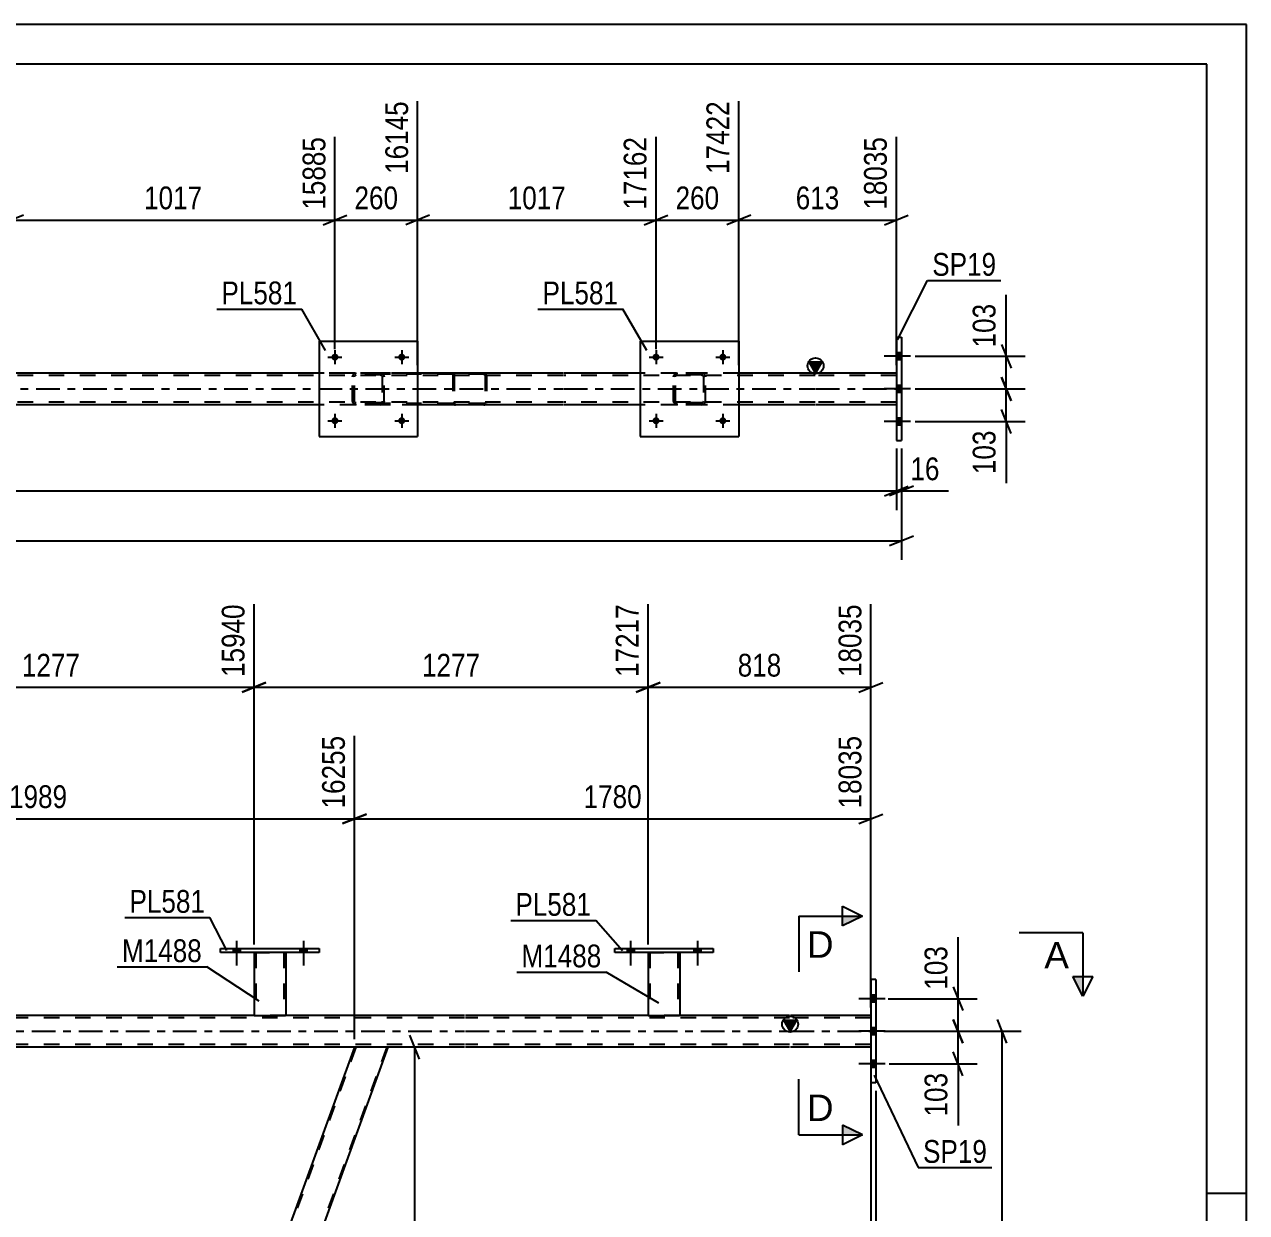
# Model space of a CAD drawing. Header units: millimetres. Extents: x 0 to 841, y 0 to 594.
# Drawn here: x 687.3 to 841, y 444.6 to 594 of the extents above; entities that cross this region are included whole.
import ezdxf

# ---------------------------------------------------------------- set-up
doc = ezdxf.new("R2010")
doc.units = ezdxf.units.MM
doc.linetypes.add('DXK_LINE_DOT2', pattern=[3.9198, 1.9599, -1.9599])
doc.linetypes.add('DXK_LINE_DOT3', pattern=[5.9187, 2.979, -0.9799, 0.9799, -0.9799])
doc.styles.add('Arial', font='ARIAL.TTF', dxfattribs={"height": 0.2})
doc.styles.add('Arial Narrow', font='ARIALN.TTF', dxfattribs={"height": 0.2})

# ---------------------------------------------------------------- blocks, each defined once
blk = doc.blocks.new('Unknown-814521683-1135')
at = {"color": 5, "linetype": 'Continuous'}
for p, q in [((841, 594), (0, 594)), ((841, 0), (841, 594)), ((836, 589), (5, 589)), ((836, 5), (836, 589)), ((841, 447), (836, 447))]:
    blk.add_line(p, q, dxfattribs=at)
blk = doc.blocks.new('Bolt-814521683-5054 - 4986')
at = {"linetype": 'Continuous'}
for points in [[(797.6, 551.83), (797.6, 552.71), (796.96, 552.71), (796.96, 551.83)], [(797.6, 551.83), (797.6, 552.71), (796.96, 552.71), (796.96, 551.83)], [(797.6, 551.83), (797.6, 552.71), (796.96, 552.71), (796.96, 551.83)], [(797.6, 547.73), (797.6, 548.61), (796.96, 548.61), (796.96, 547.73)], [(797.6, 547.73), (797.6, 548.61), (796.96, 548.61), (796.96, 547.73)], [(797.6, 543.63), (797.6, 544.51), (796.96, 544.51), (796.96, 543.63)], [(797.6, 543.63), (797.6, 544.51), (796.96, 544.51), (796.96, 543.63)], [(797.6, 543.63), (797.6, 544.51), (796.96, 544.51), (796.96, 543.63)]]:
    blk.add_hatch(color=1, dxfattribs=at).paths.add_polyline_path(points)
at = {"color": 1, "linetype": 'Continuous'}
for p, q in [((798.76, 552.27), (795.44, 552.27)), ((798.76, 552.27), (795.44, 552.27)), ((798.76, 552.27), (795.44, 552.27)), ((797.6, 552.71), (796.96, 552.71)), ((797.6, 552.71), (796.96, 552.71)), ((797.6, 552.71), (796.96, 552.71)), ((797.6, 551.83), (796.96, 551.83)), ((797.6, 551.83), (796.96, 551.83)), ((797.6, 551.83), (796.96, 551.83)), ((798.76, 548.17), (795.44, 548.17)), ((798.76, 548.17), (795.44, 548.17)), ((797.6, 548.61), (796.96, 548.61)), ((797.6, 548.61), (796.96, 548.61)), ((797.6, 547.73), (796.96, 547.73)), ((797.6, 547.73), (796.96, 547.73)), ((798.76, 544.07), (795.44, 544.07)), ((798.76, 544.07), (795.44, 544.07)), ((798.76, 544.07), (795.44, 544.07)), ((797.6, 544.51), (796.96, 544.51)), ((797.6, 544.51), (796.96, 544.51)), ((797.6, 544.51), (796.96, 544.51)), ((797.6, 543.63), (796.96, 543.63)), ((797.6, 543.63), (796.96, 543.63)), ((797.6, 543.63), (796.96, 543.63))]:
    blk.add_line(p, q, dxfattribs=at)
blk = doc.blocks.new('Bolt-814521683-5219 - 4986')
at = {"linetype": 'Continuous'}
for points in [[(726.8, 544.17, -1), (725.92, 544.17, -1)], [(735.2, 544.17, -1), (734.32, 544.17, -1)]]:
    blk.add_hatch(color=1, dxfattribs=at).paths.add_polyline_path(points)
at = {"color": 1, "linetype": 'Continuous'}
for p, q in [((725.48, 544.17), (727.24, 544.17)), ((726.36, 545.05), (726.36, 543.29)), ((733.88, 544.17), (735.64, 544.17)), ((734.76, 545.05), (734.76, 543.29))]:
    blk.add_line(p, q, dxfattribs=at)
blk = doc.blocks.new('Part-814521683-5015 - 4986')
at = {"linetype": 'Continuous'}
blk.add_hatch(color=2, dxfattribs=at).paths.add_polyline_path([(786.8, 550.17), (786, 551.57), (787.6, 551.57)])
at = {"color": 2, "linetype": 'Continuous'}
for p, q in [((786.8, 550.17), (786, 551.57)), ((786, 551.57), (787.6, 551.57)), ((787.6, 551.57), (786.8, 550.17)), ((724.36, 550.17), (685.68, 550.17)), ((755.04, 550.17), (736.76, 550.17)), ((764.74, 550.17), (755.14, 550.17)), ((786.74, 550.17), (777.14, 550.17)), ((796.96, 550.17), (786.84, 550.17)), ((724.36, 546.17), (685.68, 546.17)), ((755.04, 546.17), (736.76, 546.17)), ((764.74, 546.17), (755.14, 546.17)), ((786.74, 546.17), (777.14, 546.17)), ((796.96, 546.17), (786.84, 546.17))]:
    blk.add_line(p, q, dxfattribs=at)
at = {"color": 7, "linetype": 'DXK_LINE_DOT2'}
for p, q in [((755.04, 549.85), (90.98, 549.85)), ((755.04, 550.17), (162.47, 550.17)), ((736.76, 550.17), (724.36, 550.17)), ((777.14, 550.17), (755.14, 550.17)), ((786.74, 549.85), (755.14, 549.85)), ((796.96, 549.85), (786.84, 549.85)), ((796.96, 550.17), (796.96, 546.17)), ((755.04, 546.49), (90.98, 546.49)), ((736.76, 546.17), (724.36, 546.17)), ((786.74, 546.49), (755.14, 546.49)), ((777.14, 546.17), (764.74, 546.17)), ((796.96, 546.49), (786.84, 546.49))]:
    blk.add_line(p, q, dxfattribs=at)
at = {"color": 7, "linetype": 'DXK_LINE_DOT3'}
for p, q in [((90.98, 548.17), (755.04, 548.17)), ((755.14, 548.17), (786.74, 548.17)), ((786.84, 548.17), (796.96, 548.17))]:
    blk.add_line(p, q, dxfattribs=at)
at = {"color": 2, "linetype": 'Continuous'}
blk.add_circle((786.8, 551.07), 1, dxfattribs=at)
blk = doc.blocks.new('Part-814521683-5077 - 4986')
at = {"color": 7, "linetype": 'DXK_LINE_DOT2'}
for p, q in [((745.1, 550.17), (729.77, 550.17)), ((745.1, 550.01), (729.77, 550.01)), ((741.21, 549.97), (741.18, 549.85)), ((741.18, 549.85), (741.18, 546.49)), ((741.35, 549.85), (741.37, 549.91)), ((741.35, 549.85), (741.35, 546.49)), ((741.37, 549.91), (741.4, 549.96)), ((741.52, 550.17), (741.39, 550.14)), ((741.4, 549.96), (741.46, 549.99)), ((741.46, 549.99), (741.52, 550.01)), ((745.23, 550.14), (745.1, 550.17)), ((745.1, 550.01), (745.17, 549.99)), ((745.17, 549.99), (745.19, 549.98)), ((745.19, 549.98), (745.22, 549.96)), ((745.22, 549.96), (745.26, 549.91)), ((745.26, 549.91), (745.27, 549.85)), ((745.27, 549.85), (745.27, 546.49)), ((745.44, 549.85), (745.41, 549.97)), ((745.44, 549.85), (745.44, 546.49)), ((745.1, 546.33), (729.77, 546.33)), ((745.1, 546.17), (729.77, 546.17)), ((741.18, 546.49), (741.21, 546.36)), ((741.37, 546.43), (741.35, 546.49)), ((741.4, 546.37), (741.37, 546.43)), ((741.39, 546.19), (741.52, 546.17)), ((741.46, 546.34), (741.4, 546.37)), ((741.52, 546.33), (741.46, 546.34)), ((745.1, 546.33), (745.17, 546.34)), ((745.1, 546.17), (745.23, 546.19)), ((745.17, 546.34), (745.19, 546.35)), ((745.19, 546.35), (745.22, 546.37)), ((745.26, 546.43), (745.22, 546.37)), ((745.27, 546.49), (745.26, 546.43)), ((745.41, 546.36), (745.44, 546.49))]:
    blk.add_line(p, q, dxfattribs=at)
for centre, start, end in [((741.51, 549.83), 110.7583, 155.68), ((745.11, 549.83), 24.32, 69.2417), ((741.51, 546.5), 204.32, 249.2417)]:
    blk.add_arc(centre, 0.331, start, end, dxfattribs=at)
blk = doc.blocks.new('Part-814521683-5201 - 4986')
at = {"color": 2, "linetype": 'Continuous'}
for p, q in [((724.36, 554.17), (724.36, 542.17)), ((724.36, 554.17), (736.76, 554.17)), ((736.76, 554.17), (736.76, 542.17)), ((724.36, 542.17), (736.76, 542.17))]:
    blk.add_line(p, q, dxfattribs=at)
blk = doc.blocks.new('Bolt-814521683-5217 - 4986')
at = {"linetype": 'Continuous'}
for points in [[(767.18, 544.17, -1), (766.3, 544.17, -1)], [(775.58, 544.17, -1), (774.7, 544.17, -1)]]:
    blk.add_hatch(color=1, dxfattribs=at).paths.add_polyline_path(points)
at = {"color": 1, "linetype": 'Continuous'}
for p, q in [((765.86, 544.17), (767.62, 544.17)), ((766.74, 545.05), (766.74, 543.29)), ((774.26, 544.17), (776.02, 544.17)), ((775.14, 545.05), (775.14, 543.29))]:
    blk.add_line(p, q, dxfattribs=at)
blk = doc.blocks.new('Part-814521683-5107 - 4986')
at = {"color": 2, "linetype": 'Continuous'}
for p, q in [((796.96, 554.67), (797.6, 554.67)), ((796.96, 554.67), (796.96, 541.67)), ((797.6, 554.67), (797.6, 541.67)), ((796.96, 541.67), (797.6, 541.67))]:
    blk.add_line(p, q, dxfattribs=at)
blk = doc.blocks.new('Part-814521683-5195 - 4986')
at = {"color": 2, "linetype": 'Continuous'}
for p, q in [((764.74, 554.17), (764.74, 542.17)), ((764.74, 554.17), (777.14, 554.17)), ((777.14, 554.17), (777.14, 542.17)), ((764.74, 542.17), (777.14, 542.17))]:
    blk.add_line(p, q, dxfattribs=at)
blk = doc.blocks.new('Part-814521683-5196 - 4986')
at = {"color": 7, "linetype": 'DXK_LINE_DOT2'}
for p, q in [((768.94, 549.69), (768.98, 549.87)), ((768.98, 549.87), (768.94, 549.69)), ((768.94, 546.65), (768.94, 549.69)), ((769.18, 549.69), (769.2, 549.78)), ((769.18, 546.65), (769.18, 549.69)), ((769.2, 549.78), (769.25, 549.86)), ((769.24, 550.13), (769.42, 550.17)), ((769.42, 550.17), (769.24, 550.13)), ((769.25, 549.86), (769.33, 549.91)), ((769.33, 549.91), (769.42, 549.93)), ((772.46, 550.17), (769.42, 550.17)), ((772.46, 549.93), (769.42, 549.93)), ((772.46, 550.17), (772.64, 550.13)), ((772.64, 550.13), (772.46, 550.17)), ((772.46, 549.93), (772.55, 549.91)), ((772.55, 549.91), (772.63, 549.86)), ((772.63, 549.86), (772.68, 549.78)), ((772.68, 549.78), (772.7, 549.69)), ((772.7, 549.69), (772.7, 546.65)), ((772.9, 549.87), (772.94, 549.69)), ((772.94, 549.69), (772.9, 549.87)), ((772.94, 546.65), (772.94, 549.69)), ((768.98, 546.46), (768.94, 546.65)), ((768.94, 546.65), (768.98, 546.46)), ((769.2, 546.55), (769.18, 546.65)), ((769.25, 546.48), (769.2, 546.55)), ((769.42, 546.17), (769.24, 546.2)), ((769.24, 546.2), (769.42, 546.17)), ((769.33, 546.42), (769.25, 546.48)), ((769.42, 546.41), (769.33, 546.42)), ((772.46, 546.41), (769.42, 546.41)), ((772.46, 546.17), (769.42, 546.17)), ((772.55, 546.42), (772.46, 546.41)), ((772.64, 546.2), (772.46, 546.17)), ((772.46, 546.17), (772.64, 546.2)), ((772.63, 546.48), (772.55, 546.42)), ((772.68, 546.55), (772.63, 546.48)), ((772.7, 546.65), (772.68, 546.55)), ((772.94, 546.65), (772.9, 546.46)), ((772.9, 546.46), (772.94, 546.65))]:
    blk.add_line(p, q, dxfattribs=at)
at = {"color": 7, "linetype": 'DXK_LINE_DOT3'}
blk.add_line((770.94, 548.17), (770.94, 548.17), dxfattribs=at)
at = {"color": 7, "linetype": 'DXK_LINE_DOT2'}
for centre, start, end in [((769.42, 549.69), 112.5, 157.5), ((769.42, 549.69), 112.5, 157.5), ((772.46, 549.69), 22.5, 67.5), ((772.46, 549.69), 22.5, 67.5), ((769.42, 546.65), 202.5, 247.5), ((769.42, 546.65), 202.5, 247.5), ((772.46, 546.65), 292.5, 337.5), ((772.46, 546.65), 292.5, 337.5)]:
    blk.add_arc(centre, 0.48, start, end, dxfattribs=at)
blk = doc.blocks.new('Part-814521683-5202 - 4986')
at = {"color": 7, "linetype": 'DXK_LINE_DOT2'}
for p, q in [((728.56, 549.69), (728.6, 549.87)), ((728.6, 549.87), (728.56, 549.69)), ((728.56, 546.65), (728.56, 549.69)), ((728.8, 549.69), (728.82, 549.78)), ((728.8, 546.65), (728.8, 549.69)), ((728.82, 549.78), (728.87, 549.86)), ((728.86, 550.13), (729.04, 550.17)), ((729.04, 550.17), (728.86, 550.13)), ((728.87, 549.86), (728.95, 549.91)), ((728.95, 549.91), (729.04, 549.93)), ((732.08, 550.17), (729.04, 550.17)), ((732.08, 549.93), (729.04, 549.93)), ((732.08, 550.17), (732.26, 550.13)), ((732.26, 550.13), (732.08, 550.17)), ((732.08, 549.93), (732.17, 549.91)), ((732.17, 549.91), (732.25, 549.86)), ((732.25, 549.86), (732.3, 549.78)), ((732.3, 549.78), (732.32, 549.69)), ((732.32, 549.69), (732.32, 546.65)), ((732.52, 549.87), (732.56, 549.69)), ((732.56, 549.69), (732.52, 549.87)), ((732.56, 546.65), (732.56, 549.69)), ((728.6, 546.46), (728.56, 546.65)), ((728.56, 546.65), (728.6, 546.46)), ((728.82, 546.55), (728.8, 546.65)), ((728.87, 546.48), (728.82, 546.55)), ((729.04, 546.17), (728.86, 546.2)), ((728.86, 546.2), (729.04, 546.17)), ((728.95, 546.42), (728.87, 546.48)), ((729.04, 546.41), (728.95, 546.42)), ((732.08, 546.41), (729.04, 546.41)), ((732.08, 546.17), (729.04, 546.17)), ((732.17, 546.42), (732.08, 546.41)), ((732.26, 546.2), (732.08, 546.17)), ((732.08, 546.17), (732.26, 546.2)), ((732.25, 546.48), (732.17, 546.42)), ((732.3, 546.55), (732.25, 546.48)), ((732.32, 546.65), (732.3, 546.55)), ((732.56, 546.65), (732.52, 546.46)), ((732.52, 546.46), (732.56, 546.65))]:
    blk.add_line(p, q, dxfattribs=at)
at = {"color": 7, "linetype": 'DXK_LINE_DOT3'}
blk.add_line((730.56, 548.17), (730.56, 548.17), dxfattribs=at)
at = {"color": 7, "linetype": 'DXK_LINE_DOT2'}
for centre, start, end in [((729.04, 549.69), 112.5, 157.5), ((729.04, 549.69), 112.5, 157.5), ((732.08, 549.69), 22.5, 67.5), ((732.08, 549.69), 22.5, 67.5), ((729.04, 546.65), 202.5, 247.5), ((729.04, 546.65), 202.5, 247.5), ((732.08, 546.65), 292.5, 337.5), ((732.08, 546.65), 292.5, 337.5)]:
    blk.add_arc(centre, 0.48, start, end, dxfattribs=at)
blk = doc.blocks.new('Bolt-814521683-5216 - 4986')
at = {"linetype": 'Continuous'}
for points in [[(767.18, 552.17, -1), (766.3, 552.17, -1)], [(775.58, 552.17, -1), (774.7, 552.17, -1)]]:
    blk.add_hatch(color=1, dxfattribs=at).paths.add_polyline_path(points)
at = {"color": 1, "linetype": 'Continuous'}
for p, q in [((765.86, 552.17), (767.62, 552.17)), ((766.74, 553.05), (766.74, 551.29)), ((774.26, 552.17), (776.02, 552.17)), ((775.14, 553.05), (775.14, 551.29))]:
    blk.add_line(p, q, dxfattribs=at)
blk = doc.blocks.new('Bolt-814521683-5218 - 4986')
at = {"linetype": 'Continuous'}
for points in [[(726.8, 552.17, -1), (725.92, 552.17, -1)], [(735.2, 552.17, -1), (734.32, 552.17, -1)]]:
    blk.add_hatch(color=1, dxfattribs=at).paths.add_polyline_path(points)
at = {"color": 1, "linetype": 'Continuous'}
for p, q in [((725.48, 552.17), (727.24, 552.17)), ((726.36, 553.05), (726.36, 551.29)), ((733.88, 552.17), (735.64, 552.17)), ((734.76, 553.05), (734.76, 551.29))]:
    blk.add_line(p, q, dxfattribs=at)
blk = doc.blocks.new('Part-814521683-3404 - 3269')
at = {"color": 2, "linetype": 'Continuous'}
for p, q in [((716.19, 477.31), (716.19, 469.4)), ((720.19, 477.31), (720.19, 469.4)), ((716.19, 469.4), (720.15, 469.4)), ((720.19, 469.4), (720.15, 469.4))]:
    blk.add_line(p, q, dxfattribs=at)
at = {"color": 7, "linetype": 'DXK_LINE_DOT2'}
for p, q in [((716.19, 477.31), (720.19, 477.31)), ((716.19, 477.31), (716.19, 477.31)), ((716.19, 477.31), (716.19, 477.31)), ((716.43, 477.31), (716.43, 469.4)), ((719.95, 477.31), (719.95, 469.4)), ((720.19, 477.31), (720.19, 477.31)), ((720.19, 477.31), (720.19, 477.31)), ((719.93, 469.4), (719.95, 469.4))]:
    blk.add_line(p, q, dxfattribs=at)
blk = doc.blocks.new('Part-814521683-3394 - 3269')
at = {"color": 2, "linetype": 'Continuous'}
for p, q in [((765.74, 477.31), (765.74, 469.4)), ((769.74, 477.31), (769.74, 469.4)), ((765.74, 469.4), (769.7, 469.4)), ((769.74, 469.4), (769.7, 469.4))]:
    blk.add_line(p, q, dxfattribs=at)
at = {"color": 7, "linetype": 'DXK_LINE_DOT2'}
for p, q in [((765.74, 477.31), (769.74, 477.31)), ((765.74, 477.31), (765.74, 477.31)), ((765.74, 477.31), (765.74, 477.31)), ((765.98, 477.31), (765.98, 469.4)), ((769.5, 477.31), (769.5, 469.4)), ((769.74, 477.31), (769.74, 477.31)), ((769.74, 477.31), (769.74, 477.31)), ((769.48, 469.4), (769.5, 469.4))]:
    blk.add_line(p, q, dxfattribs=at)
blk = doc.blocks.new('Bolt-814521683-3282 - 3269')
at = {"linetype": 'Continuous'}
for points in [[(763.1, 477.31), (763.98, 477.31), (763.98, 477.79), (763.1, 477.79)], [(771.5, 477.31), (772.38, 477.31), (772.38, 477.79), (771.5, 477.79)]]:
    blk.add_hatch(color=1, dxfattribs=at).paths.add_polyline_path(points)
at = {"color": 1, "linetype": 'Continuous'}
for p, q in [((763.54, 478.79), (763.54, 475.67)), ((771.94, 478.79), (771.94, 475.67)), ((763.1, 477.79), (763.1, 477.31)), ((763.98, 477.79), (763.98, 477.31)), ((771.5, 477.79), (771.5, 477.31)), ((772.38, 477.79), (772.38, 477.31))]:
    blk.add_line(p, q, dxfattribs=at)
blk = doc.blocks.new('Bolt-814521683-3283 - 3269')
at = {"linetype": 'Continuous'}
for points in [[(763.1, 477.31), (763.98, 477.31), (763.98, 477.79), (763.1, 477.79)], [(771.5, 477.31), (772.38, 477.31), (772.38, 477.79), (771.5, 477.79)]]:
    blk.add_hatch(color=1, dxfattribs=at).paths.add_polyline_path(points)
at = {"color": 1, "linetype": 'Continuous'}
for p, q in [((763.54, 478.79), (763.54, 475.67)), ((771.94, 478.79), (771.94, 475.67)), ((763.1, 477.79), (763.1, 477.31)), ((763.98, 477.79), (763.98, 477.31)), ((771.5, 477.79), (771.5, 477.31)), ((772.38, 477.79), (772.38, 477.31))]:
    blk.add_line(p, q, dxfattribs=at)
blk = doc.blocks.new('Bolt-814521683-3284 - 3269')
at = {"linetype": 'Continuous'}
for points in [[(713.55, 477.31), (714.43, 477.31), (714.43, 477.79), (713.55, 477.79)], [(721.95, 477.31), (722.83, 477.31), (722.83, 477.79), (721.95, 477.79)]]:
    blk.add_hatch(color=1, dxfattribs=at).paths.add_polyline_path(points)
at = {"color": 1, "linetype": 'Continuous'}
for p, q in [((713.99, 478.79), (713.99, 475.67)), ((722.39, 478.79), (722.39, 475.67)), ((713.55, 477.79), (713.55, 477.31)), ((714.43, 477.79), (714.43, 477.31)), ((721.95, 477.79), (721.95, 477.31)), ((722.83, 477.79), (722.83, 477.31))]:
    blk.add_line(p, q, dxfattribs=at)
blk = doc.blocks.new('Bolt-814521683-3285 - 3269')
at = {"linetype": 'Continuous'}
for points in [[(713.55, 477.31), (714.43, 477.31), (714.43, 477.79), (713.55, 477.79)], [(721.95, 477.31), (722.83, 477.31), (722.83, 477.79), (721.95, 477.79)]]:
    blk.add_hatch(color=1, dxfattribs=at).paths.add_polyline_path(points)
at = {"color": 1, "linetype": 'Continuous'}
for p, q in [((713.99, 478.79), (713.99, 475.67)), ((722.39, 478.79), (722.39, 475.67)), ((713.55, 477.79), (713.55, 477.31)), ((714.43, 477.79), (714.43, 477.31)), ((721.95, 477.79), (721.95, 477.31)), ((722.83, 477.79), (722.83, 477.31))]:
    blk.add_line(p, q, dxfattribs=at)
blk = doc.blocks.new('Part-814521683-3389 - 3269')
at = {"color": 2, "linetype": 'Continuous'}
for p, q in [((761.54, 477.79), (773.94, 477.79)), ((761.54, 477.31), (761.54, 477.79)), ((773.94, 477.31), (761.54, 477.31)), ((773.94, 477.79), (773.94, 477.31))]:
    blk.add_line(p, q, dxfattribs=at)
blk = doc.blocks.new('Part-814521683-3399 - 3269')
at = {"color": 2, "linetype": 'Continuous'}
for p, q in [((711.99, 477.79), (724.39, 477.79)), ((711.99, 477.31), (711.99, 477.79)), ((724.39, 477.31), (711.99, 477.31)), ((724.39, 477.79), (724.39, 477.31))]:
    blk.add_line(p, q, dxfattribs=at)
blk = doc.blocks.new('Part-814521683-3542 - 3269')
at = {"color": 2, "linetype": 'Continuous'}
for p, q in [((794.4, 473.9), (793.76, 473.9)), ((793.76, 473.9), (793.76, 460.9)), ((794.4, 473.9), (794.4, 460.9)), ((794.4, 460.9), (793.76, 460.9))]:
    blk.add_line(p, q, dxfattribs=at)
blk = doc.blocks.new('Bolt-814521683-3578 - 3269')
at = {"linetype": 'Continuous'}
for points in [[(793.76, 471.94), (793.76, 471.06), (794.4, 471.06), (794.4, 471.94)], [(793.76, 471.94), (793.76, 471.06), (794.4, 471.06), (794.4, 471.94)], [(793.76, 471.94), (793.76, 471.06), (794.4, 471.06), (794.4, 471.94)], [(793.76, 467.84), (793.76, 466.96), (794.4, 466.96), (794.4, 467.84)], [(793.76, 467.84), (793.76, 466.96), (794.4, 466.96), (794.4, 467.84)], [(793.76, 463.74), (793.76, 462.86), (794.4, 462.86), (794.4, 463.74)], [(793.76, 463.74), (793.76, 462.86), (794.4, 462.86), (794.4, 463.74)], [(793.76, 463.74), (793.76, 462.86), (794.4, 462.86), (794.4, 463.74)]]:
    blk.add_hatch(color=1, dxfattribs=at).paths.add_polyline_path(points)
at = {"color": 1, "linetype": 'Continuous'}
for p, q in [((794.4, 471.94), (793.76, 471.94)), ((794.4, 471.94), (793.76, 471.94)), ((794.4, 471.94), (793.76, 471.94)), ((795.56, 471.5), (792.24, 471.5)), ((795.56, 471.5), (792.24, 471.5)), ((795.56, 471.5), (792.24, 471.5)), ((794.4, 471.06), (793.76, 471.06)), ((794.4, 471.06), (793.76, 471.06)), ((794.4, 471.06), (793.76, 471.06)), ((795.56, 467.4), (792.24, 467.4)), ((795.56, 467.4), (792.24, 467.4)), ((794.4, 467.84), (793.76, 467.84)), ((794.4, 467.84), (793.76, 467.84)), ((794.4, 466.96), (793.76, 466.96)), ((794.4, 466.96), (793.76, 466.96)), ((795.56, 463.3), (792.24, 463.3)), ((795.56, 463.3), (792.24, 463.3)), ((795.56, 463.3), (792.24, 463.3)), ((794.4, 463.74), (793.76, 463.74)), ((794.4, 463.74), (793.76, 463.74)), ((794.4, 463.74), (793.76, 463.74)), ((794.4, 462.86), (793.76, 462.86)), ((794.4, 462.86), (793.76, 462.86)), ((794.4, 462.86), (793.76, 462.86))]:
    blk.add_line(p, q, dxfattribs=at)
blk = doc.blocks.new('Part-814521683-3675 - 3269')
at = {"linetype": 'Continuous'}
blk.add_hatch(color=2, dxfattribs=at).paths.add_polyline_path([(783.6, 467.4), (782.8, 468.8), (784.4, 468.8)])
at = {"color": 7, "linetype": 'DXK_LINE_DOT2'}
for p, q in [((742.67, 469.08), (78.6, 469.08)), ((720.19, 469.4), (716.19, 469.4)), ((783.54, 469.08), (742.77, 469.08)), ((769.74, 469.4), (765.74, 469.4)), ((793.76, 469.08), (783.64, 469.08)), ((793.76, 469.4), (793.76, 465.4)), ((742.67, 465.72), (78.6, 465.72)), ((783.54, 465.72), (742.77, 465.72)), ((793.76, 465.72), (783.64, 465.72)), ((733.07, 465.4), (728.81, 465.4))]:
    blk.add_line(p, q, dxfattribs=at)
at = {"color": 2, "linetype": 'Continuous'}
for p, q in [((716.19, 469.4), (669.11, 469.4)), ((742.67, 469.4), (720.19, 469.4)), ((765.74, 469.4), (742.77, 469.4)), ((783.54, 469.4), (769.74, 469.4)), ((783.6, 467.4), (782.8, 468.8)), ((782.8, 468.8), (784.4, 468.8)), ((784.4, 468.8), (783.6, 467.4)), ((793.76, 469.4), (783.64, 469.4)), ((728.81, 465.4), (649.25, 465.4)), ((742.67, 465.4), (733.07, 465.4)), ((783.54, 465.4), (742.77, 465.4)), ((793.76, 465.4), (783.64, 465.4))]:
    blk.add_line(p, q, dxfattribs=at)
at = {"color": 7, "linetype": 'DXK_LINE_DOT3'}
for p, q in [((78.6, 467.4), (742.67, 467.4)), ((742.77, 467.4), (783.54, 467.4)), ((783.64, 467.4), (793.76, 467.4))]:
    blk.add_line(p, q, dxfattribs=at)
at = {"color": 2, "linetype": 'Continuous'}
blk.add_circle((783.6, 468.3), 1, dxfattribs=at)
blk = doc.blocks.new('Part-814521683-3766 - 3269')
at = {"color": 7, "linetype": 'DXK_LINE_DOT2'}
for p, q in [((728.98, 465.4), (684.86, 344.18)), ((732.9, 465.4), (688.78, 344.18)), ((685.94, 347.6), (684.69, 344.18)), ((684.69, 344.18), (688.95, 344.18))]:
    blk.add_line(p, q, dxfattribs=at)
at = {"color": 2, "linetype": 'Continuous'}
for p, q in [((728.81, 465.4), (685.94, 347.6)), ((688.95, 344.18), (733.07, 465.4)), ((733.07, 465.4), (728.81, 465.4))]:
    blk.add_line(p, q, dxfattribs=at)
blk = doc.blocks.new('StraightDimension-814521683-5855 - 4986')
at = {"color": 7, "linetype": 'Continuous'}
for p, q in [((797.6, 540.67), (797.6, 526.68)), ((90.34, 529.08), (797.6, 529.08)), ((796.1, 528.48), (799.1, 529.68))]:
    blk.add_line(p, q, dxfattribs=at)
blk = doc.blocks.new('StraightDimension-814521683-8673 - 4986')
at = {"color": 7, "linetype": 'Continuous'}
for p, q in [((796.96, 540.67), (796.96, 532.94)), ((90.98, 535.34), (796.96, 535.34)), ((795.46, 534.74), (798.46, 535.94))]:
    blk.add_line(p, q, dxfattribs=at)
blk = doc.blocks.new('StraightDimension-814521683-5843 - 4986')
at = {"color": 7, "linetype": 'Continuous'}
for p, q in [((777.14, 551.17), (777.14, 584.35)), ((796.96, 551.17), (796.96, 579.85)), ((778.64, 570.01), (775.64, 568.81)), ((777.14, 569.41), (796.96, 569.41)), ((795.46, 568.81), (798.46, 570.01))]:
    blk.add_line(p, q, dxfattribs=at)
at = {"color": 0, "linetype": 'Continuous'}
blk.add_wipeout([(796.36, 580.45), (792.16, 580.45), (792.16, 570.11), (796.36, 570.11)], dxfattribs=at)
at = {"color": 0}
blk.add_wipeout([(790.39, 570.16), (790.39, 574.36), (783.71, 574.36), (783.71, 570.16)], dxfattribs=at)
at = {"color": 3, "linetype": 'Continuous', "style": 'Arial Narrow'}
blk.add_text('18035', height=2.863, rotation=90.0002, dxfattribs=at).set_placement((795.76, 570.71))
at = {"color": 3, "style": 'Arial Narrow'}
blk.add_text('613', height=2.863, dxfattribs=at).set_placement((784.31, 570.76))
blk = doc.blocks.new('StraightDimension-814521683-5767 - 4986')
at = {"color": 7, "linetype": 'Continuous'}
for p, q in [((685.68, 551.17), (685.68, 584.35)), ((726.36, 553.17), (726.36, 579.85)), ((687.18, 570.01), (684.18, 568.81)), ((685.68, 569.41), (726.36, 569.41)), ((724.86, 568.81), (727.86, 570.01))]:
    blk.add_line(p, q, dxfattribs=at)
at = {"color": 0, "linetype": 'Continuous'}
blk.add_wipeout([(725.76, 580.45), (721.56, 580.45), (721.56, 570.11), (725.76, 570.11)], dxfattribs=at)
at = {"color": 0}
blk.add_wipeout([(710.28, 570.16), (710.28, 574.36), (701.76, 574.36), (701.76, 570.16)], dxfattribs=at)
at = {"color": 3, "linetype": 'Continuous', "style": 'Arial Narrow'}
blk.add_text('15885', height=2.863, rotation=90.0002, dxfattribs=at).set_placement((725.16, 570.71))
at = {"color": 3, "style": 'Arial Narrow'}
blk.add_text('1017', height=2.863, dxfattribs=at).set_placement((702.36, 570.76))
blk = doc.blocks.new('StraightDimension-814521683-5787 - 4986')
at = {"color": 7, "linetype": 'Continuous'}
for p, q in [((736.76, 551.17), (736.76, 584.35)), ((726.36, 553.17), (726.36, 579.85)), ((724.86, 568.81), (727.86, 570.01)), ((726.36, 569.41), (736.76, 569.41)), ((738.26, 570.01), (735.26, 568.81))]:
    blk.add_line(p, q, dxfattribs=at)
at = {"color": 0}
blk.add_wipeout([(734.9, 570.16), (734.9, 574.36), (728.22, 574.36), (728.22, 570.16)], dxfattribs=at)
at = {"color": 3, "style": 'Arial Narrow'}
blk.add_text('260', height=2.863, dxfattribs=at).set_placement((728.82, 570.76))
at = {"color": 0, "linetype": 'Continuous'}
blk.add_wipeout([(736.16, 584.95), (731.96, 584.95), (731.96, 574.61), (736.16, 574.61)], dxfattribs=at)
at = {"color": 3, "linetype": 'Continuous', "style": 'Arial Narrow'}
blk.add_text('16145', height=2.863, rotation=90.0002, dxfattribs=at).set_placement((735.56, 575.21))
blk = doc.blocks.new('StraightDimension-814521683-5807 - 4986')
at = {"color": 7, "linetype": 'Continuous'}
for p, q in [((736.76, 551.17), (736.76, 584.35)), ((766.74, 553.17), (766.74, 579.85)), ((738.26, 570.01), (735.26, 568.81)), ((736.76, 569.41), (766.74, 569.41)), ((765.24, 568.81), (768.24, 570.01))]:
    blk.add_line(p, q, dxfattribs=at)
at = {"color": 0, "linetype": 'Continuous'}
blk.add_wipeout([(766.14, 580.45), (761.94, 580.45), (761.94, 570.11), (766.14, 570.11)], dxfattribs=at)
at = {"color": 0}
blk.add_wipeout([(756.01, 570.16), (756.01, 574.36), (747.49, 574.36), (747.49, 570.16)], dxfattribs=at)
at = {"color": 3, "linetype": 'Continuous', "style": 'Arial Narrow'}
blk.add_text('17162', height=2.863, rotation=90.0002, dxfattribs=at).set_placement((765.54, 570.71))
at = {"color": 3, "style": 'Arial Narrow'}
blk.add_text('1017', height=2.863, dxfattribs=at).set_placement((748.09, 570.76))
blk = doc.blocks.new('StraightDimension-814521683-5827 - 4986')
at = {"color": 7, "linetype": 'Continuous'}
for p, q in [((777.14, 551.17), (777.14, 584.35)), ((766.74, 553.17), (766.74, 579.85)), ((765.24, 568.81), (768.24, 570.01)), ((766.74, 569.41), (777.14, 569.41)), ((778.64, 570.01), (775.64, 568.81))]:
    blk.add_line(p, q, dxfattribs=at)
at = {"color": 0}
blk.add_wipeout([(775.28, 570.16), (775.28, 574.36), (768.6, 574.36), (768.6, 570.16)], dxfattribs=at)
at = {"color": 3, "style": 'Arial Narrow'}
blk.add_text('260', height=2.863, dxfattribs=at).set_placement((769.2, 570.76))
at = {"color": 0, "linetype": 'Continuous'}
blk.add_wipeout([(776.54, 584.95), (772.34, 584.95), (772.34, 574.61), (776.54, 574.61)], dxfattribs=at)
at = {"color": 3, "linetype": 'Continuous', "style": 'Arial Narrow'}
blk.add_text('17422', height=2.863, rotation=90.0002, dxfattribs=at).set_placement((775.94, 575.21))
blk = doc.blocks.new('StraightDimension-814521683-8672 - 4986')
at = {"color": 7, "linetype": 'Continuous'}
for p, q in [((796.96, 540.67), (796.96, 532.94)), ((797.6, 540.67), (797.6, 532.94)), ((795.46, 534.74), (798.46, 535.94)), ((799.1, 535.94), (796.1, 534.74)), ((796.96, 535.34), (797.6, 535.34))]:
    blk.add_line(p, q, dxfattribs=at)
at = {"color": 0}
blk.add_wipeout([(802.98, 536.09), (802.98, 540.29), (798.13, 540.29), (798.13, 536.09)], dxfattribs=at)
at = {"color": 7, "linetype": 'Continuous'}
blk.add_line((797.6, 535.34), (803.51, 535.34), dxfattribs=at)
blk.add_line((797.6, 535.34), (803.51, 535.34), dxfattribs=at)
at = {"color": 3, "style": 'Arial Narrow'}
blk.add_text('16', height=2.863, dxfattribs=at).set_placement((798.73, 536.69))
blk = doc.blocks.new('StraightDimension-814521683-10108 - 4986')
at = {"color": 7, "linetype": 'Continuous'}
for p, q in [((810.18, 553.77), (811.38, 550.77)), ((799.34, 552.27), (813.18, 552.27)), ((810.78, 548.17), (810.78, 552.27)), ((811.38, 546.67), (810.18, 549.67)), ((799.34, 548.17), (813.18, 548.17))]:
    blk.add_line(p, q, dxfattribs=at)
at = {"color": 0}
blk.add_wipeout([(810.03, 559.48), (805.83, 559.48), (805.83, 552.79), (810.03, 552.79)], dxfattribs=at)
at = {"color": 7, "linetype": 'Continuous'}
blk.add_line((810.78, 552.27), (810.78, 560), dxfattribs=at)
blk.add_line((810.78, 552.27), (810.78, 560), dxfattribs=at)
at = {"color": 3, "style": 'Arial Narrow'}
blk.add_text('103', height=2.863, rotation=90.0002, dxfattribs=at).set_placement((809.43, 553.39))
blk = doc.blocks.new('StraightDimension-814521683-10109 - 4986')
at = {"color": 7, "linetype": 'Continuous'}
for p, q in [((810.18, 549.67), (811.38, 546.67)), ((799.34, 548.17), (813.18, 548.17)), ((810.78, 544.07), (810.78, 548.17)), ((799.34, 544.07), (813.18, 544.07)), ((811.38, 542.57), (810.18, 545.57))]:
    blk.add_line(p, q, dxfattribs=at)
at = {"color": 0}
blk.add_wipeout([(810.03, 543.54), (805.83, 543.54), (805.83, 536.86), (810.03, 536.86)], dxfattribs=at)
at = {"color": 7, "linetype": 'Continuous'}
blk.add_line((810.78, 544.07), (810.78, 536.33), dxfattribs=at)
blk.add_line((810.78, 544.07), (810.78, 536.33), dxfattribs=at)
at = {"color": 3, "style": 'Arial Narrow'}
blk.add_text('103', height=2.863, rotation=90.0002, dxfattribs=at).set_placement((809.43, 537.46))
blk = doc.blocks.new('StraightDimension-814521683-4620 - 3269')
at = {"color": 7, "linetype": 'Continuous'}
for p, q in [((649.25, 466.4), (649.25, 509.06)), ((728.81, 466.4), (728.81, 504.56)), ((650.75, 494.72), (647.75, 493.52)), ((649.25, 494.12), (728.81, 494.12)), ((727.31, 493.52), (730.31, 494.72))]:
    blk.add_line(p, q, dxfattribs=at)
at = {"color": 0, "linetype": 'Continuous'}
blk.add_wipeout([(728.21, 505.16), (724.01, 505.16), (724.01, 494.82), (728.21, 494.82)], dxfattribs=at)
at = {"color": 0}
blk.add_wipeout([(693.29, 494.87), (693.29, 499.07), (684.78, 499.07), (684.78, 494.87)], dxfattribs=at)
at = {"color": 3, "linetype": 'Continuous', "style": 'Arial Narrow'}
blk.add_text('16255', height=2.863, rotation=90.0002, dxfattribs=at).set_placement((727.61, 495.42))
at = {"color": 3, "style": 'Arial Narrow'}
blk.add_text('1989', height=2.863, dxfattribs=at).set_placement((685.38, 495.47))
blk = doc.blocks.new('StraightDimension-814521683-4249 - 3269')
at = {"color": 7, "linetype": 'Continuous'}
for p, q in [((736.99, 463.9), (735.79, 466.9)), ((740.14, 465.4), (733.54, 465.4)), ((736.39, 344.18), (736.39, 465.4)), ((735.79, 345.68), (736.99, 342.68)), ((713.89, 344.18), (738.79, 344.18))]:
    blk.add_line(p, q, dxfattribs=at)
at = {"color": 0}
blk.add_wipeout([(735.64, 409.05), (731.44, 409.05), (731.44, 400.53), (735.64, 400.53)], dxfattribs=at)
at = {"color": 3, "style": 'Arial Narrow'}
blk.add_text('3031', height=2.863, rotation=90.0002, dxfattribs=at).set_placement((735.04, 401.13))
blk = doc.blocks.new('StraightDimension-814521683-4608 - 3269')
at = {"color": 7, "linetype": 'Continuous'}
for p, q in [((728.81, 466.4), (728.81, 504.56)), ((793.76, 470.4), (793.76, 504.56)), ((730.31, 494.72), (727.31, 493.52)), ((728.81, 494.12), (793.76, 494.12)), ((792.26, 493.52), (795.26, 494.72))]:
    blk.add_line(p, q, dxfattribs=at)
at = {"color": 0, "linetype": 'Continuous'}
blk.add_wipeout([(793.16, 505.16), (788.96, 505.16), (788.96, 494.82), (793.16, 494.82)], dxfattribs=at)
at = {"color": 0}
blk.add_wipeout([(765.54, 494.87), (765.54, 499.07), (757.03, 499.07), (757.03, 494.87)], dxfattribs=at)
at = {"color": 3, "linetype": 'Continuous', "style": 'Arial Narrow'}
blk.add_text('18035', height=2.863, rotation=90.0002, dxfattribs=at).set_placement((792.56, 495.42))
at = {"color": 3, "style": 'Arial Narrow'}
blk.add_text('1780', height=2.863, dxfattribs=at).set_placement((757.63, 495.47))
blk = doc.blocks.new('StraightDimension-814521683-4239 - 3269')
at = {"color": 7, "linetype": 'Continuous'}
for p, q in [((810.86, 465.9), (809.66, 468.9)), ((795.4, 467.4), (812.66, 467.4)), ((810.26, 341.54), (810.26, 467.4)), ((809.66, 343.04), (810.86, 340.04)), ((754.53, 341.54), (812.66, 341.54))]:
    blk.add_line(p, q, dxfattribs=at)
at = {"color": 0}
blk.add_wipeout([(809.51, 408.73), (805.31, 408.73), (805.31, 400.21), (809.51, 400.21)], dxfattribs=at)
at = {"color": 3, "style": 'Arial Narrow'}
blk.add_text('3147', height=2.863, rotation=90.0002, dxfattribs=at).set_placement((808.91, 400.81))
blk = doc.blocks.new('StraightDimension-814521683-4563 - 3269')
at = {"color": 7, "linetype": 'Continuous'}
blk.add_line((794.4, 459.9), (794.4, 301.26), dxfattribs=at)
blk = doc.blocks.new('StraightDimension-814521683-4228 - 3269')
at = {"color": 7, "linetype": 'Continuous'}
for p, q in [((793.76, 464.4), (793.76, 400.57)), ((752.89, 345.18), (752.89, 405.82)), ((754.39, 403.57), (751.39, 402.37)), ((752.89, 402.97), (793.76, 402.97)), ((792.26, 402.37), (795.26, 403.57))]:
    blk.add_line(p, q, dxfattribs=at)
at = {"color": 0}
blk.add_wipeout([(777.58, 403.72), (777.58, 407.92), (769.07, 407.92), (769.07, 403.72)], dxfattribs=at)
at = {"color": 3, "style": 'Arial Narrow'}
blk.add_text('1139', height=2.863, dxfattribs=at).set_placement((769.67, 404.32))
blk = doc.blocks.new('StraightDimension-814521683-4115 - 3269')
at = {"color": 7, "linetype": 'Continuous'}
for p, q in [((665.11, 478.31), (665.11, 521.09)), ((716.19, 478.31), (716.19, 521.09)), ((666.61, 511.25), (663.61, 510.05)), ((665.11, 510.65), (716.19, 510.65)), ((714.69, 510.05), (717.69, 511.25))]:
    blk.add_line(p, q, dxfattribs=at)
at = {"color": 0, "linetype": 'Continuous'}
blk.add_wipeout([(715.59, 521.69), (711.39, 521.69), (711.39, 511.35), (715.59, 511.35)], dxfattribs=at)
at = {"color": 0}
blk.add_wipeout([(694.9, 511.4), (694.9, 515.6), (686.39, 515.6), (686.39, 511.4)], dxfattribs=at)
at = {"color": 3, "linetype": 'Continuous', "style": 'Arial Narrow'}
blk.add_text('15940', height=2.863, rotation=90.0002, dxfattribs=at).set_placement((714.99, 511.95))
at = {"color": 3, "style": 'Arial Narrow'}
blk.add_text('1277', height=2.863, dxfattribs=at).set_placement((686.99, 512))
blk = doc.blocks.new('StraightDimension-814521683-4125 - 3269')
at = {"color": 7, "linetype": 'Continuous'}
for p, q in [((716.19, 478.31), (716.19, 521.09)), ((765.74, 478.31), (765.74, 521.09)), ((717.69, 511.25), (714.69, 510.05)), ((716.19, 510.65), (765.74, 510.65)), ((764.24, 510.05), (767.24, 511.25))]:
    blk.add_line(p, q, dxfattribs=at)
at = {"color": 0, "linetype": 'Continuous'}
blk.add_wipeout([(765.14, 521.69), (760.94, 521.69), (760.94, 511.35), (765.14, 511.35)], dxfattribs=at)
at = {"color": 0}
blk.add_wipeout([(745.22, 511.4), (745.22, 515.6), (736.71, 515.6), (736.71, 511.4)], dxfattribs=at)
at = {"color": 3, "linetype": 'Continuous', "style": 'Arial Narrow'}
blk.add_text('17217', height=2.863, rotation=90.0002, dxfattribs=at).set_placement((764.54, 511.95))
at = {"color": 3, "style": 'Arial Narrow'}
blk.add_text('1277', height=2.863, dxfattribs=at).set_placement((737.31, 512))
blk = doc.blocks.new('StraightDimension-814521683-4135 - 3269')
at = {"color": 7, "linetype": 'Continuous'}
for p, q in [((765.74, 478.31), (765.74, 521.09)), ((793.76, 470.4), (793.76, 521.09)), ((767.24, 511.25), (764.24, 510.05)), ((765.74, 510.65), (793.76, 510.65)), ((792.26, 510.05), (795.26, 511.25))]:
    blk.add_line(p, q, dxfattribs=at)
at = {"color": 0, "linetype": 'Continuous'}
blk.add_wipeout([(793.16, 521.69), (788.96, 521.69), (788.96, 511.35), (793.16, 511.35)], dxfattribs=at)
at = {"color": 0}
blk.add_wipeout([(783.09, 511.4), (783.09, 515.6), (776.41, 515.6), (776.41, 511.4)], dxfattribs=at)
at = {"color": 3, "linetype": 'Continuous', "style": 'Arial Narrow'}
blk.add_text('18035', height=2.863, rotation=90.0002, dxfattribs=at).set_placement((792.56, 511.95))
at = {"color": 3, "style": 'Arial Narrow'}
blk.add_text('818', height=2.863, dxfattribs=at).set_placement((777.01, 512))
blk = doc.blocks.new('StraightDimension-814521683-10187 - 3269')
at = {"color": 7, "linetype": 'Continuous'}
for p, q in [((804.12, 473), (805.32, 470)), ((795.93, 471.5), (807.12, 471.5)), ((804.72, 467.4), (804.72, 471.5)), ((805.32, 465.9), (804.12, 468.9)), ((795.93, 467.4), (807.12, 467.4))]:
    blk.add_line(p, q, dxfattribs=at)
at = {"color": 0}
blk.add_wipeout([(803.97, 478.71), (799.77, 478.71), (799.77, 472.03), (803.97, 472.03)], dxfattribs=at)
at = {"color": 7, "linetype": 'Continuous'}
blk.add_line((804.72, 471.5), (804.72, 479.23), dxfattribs=at)
blk.add_line((804.72, 471.5), (804.72, 479.23), dxfattribs=at)
at = {"color": 3, "style": 'Arial Narrow'}
blk.add_text('103', height=2.863, rotation=90.0002, dxfattribs=at).set_placement((803.37, 472.63))
blk = doc.blocks.new('StraightDimension-814521683-10188 - 3269')
at = {"color": 7, "linetype": 'Continuous'}
for p, q in [((804.12, 468.9), (805.32, 465.9)), ((795.93, 467.4), (807.12, 467.4)), ((804.72, 463.3), (804.72, 467.4)), ((805.32, 461.8), (804.12, 464.8)), ((796.06, 463.3), (807.12, 463.3))]:
    blk.add_line(p, q, dxfattribs=at)
at = {"color": 0}
blk.add_wipeout([(803.97, 462.78), (799.77, 462.78), (799.77, 456.09), (803.97, 456.09)], dxfattribs=at)
at = {"color": 7, "linetype": 'Continuous'}
blk.add_line((804.72, 463.3), (804.72, 455.57), dxfattribs=at)
blk.add_line((804.72, 463.3), (804.72, 455.57), dxfattribs=at)
at = {"color": 3, "style": 'Arial Narrow'}
blk.add_text('103', height=2.863, rotation=90.0002, dxfattribs=at).set_placement((803.37, 456.69))
blk = doc.blocks.new('Mark-814521683-5197 - 4986')
at = {"color": 0}
blk.add_wipeout([(721.59, 558.81), (721.59, 561.81), (712.09, 561.81), (712.09, 558.81)], dxfattribs=at)
blk.add_wipeout([(721.59, 558.81), (721.59, 561.81), (712.09, 561.81), (712.09, 558.81)], dxfattribs=at)
at = {"color": 30, "linetype": 'Continuous'}
for p in [(711.49, 558.21), (725.19, 553.02)]:
    blk.add_line(p, (722.19, 558.21), dxfattribs=at)
at = {"color": 3, "style": 'Arial Narrow'}
blk.add_text('PL581', height=2.863, dxfattribs=at).set_placement((712.09, 558.81))
blk = doc.blocks.new('Mark-814521683-5103 - 4986')
at = {"color": 0}
blk.add_wipeout([(809.52, 562.4), (809.52, 565.4), (801.48, 565.4), (801.48, 562.4)], dxfattribs=at)
blk.add_wipeout([(809.52, 562.4), (809.52, 565.4), (801.48, 565.4), (801.48, 562.4)], dxfattribs=at)
at = {"color": 30, "linetype": 'Continuous'}
for p, q in [((797.11, 554.33), (800.88, 561.8)), ((800.88, 561.8), (810.12, 561.8))]:
    blk.add_line(p, q, dxfattribs=at)
at = {"color": 3, "style": 'Arial Narrow'}
blk.add_text('SP19', height=2.863, dxfattribs=at).set_placement((801.48, 562.4))
blk = doc.blocks.new('Mark-814521683-5191 - 4986')
at = {"color": 0}
blk.add_wipeout([(761.97, 558.81), (761.97, 561.81), (752.47, 561.81), (752.47, 558.81)], dxfattribs=at)
blk.add_wipeout([(761.97, 558.81), (761.97, 561.81), (752.47, 561.81), (752.47, 558.81)], dxfattribs=at)
at = {"color": 30, "linetype": 'Continuous'}
for p in [(751.87, 558.21), (765.57, 553.02)]:
    blk.add_line(p, (762.57, 558.21), dxfattribs=at)
at = {"color": 3, "style": 'Arial Narrow'}
blk.add_text('PL581', height=2.863, dxfattribs=at).set_placement((752.47, 558.81))
blk = doc.blocks.new('Mark-814521683-3400 - 3269')
at = {"color": 0}
blk.add_wipeout([(709.63, 476.1), (709.63, 479.1), (699.58, 479.1), (699.58, 476.1)], dxfattribs=at)
blk.add_wipeout([(709.63, 476.1), (709.63, 479.1), (699.58, 479.1), (699.58, 476.1)], dxfattribs=at)
at = {"color": 30, "linetype": 'Continuous'}
for p in [(698.98, 475.5), (716.85, 471.17)]:
    blk.add_line(p, (710.23, 475.5), dxfattribs=at)
at = {"color": 3, "style": 'Arial Narrow'}
blk.add_text('M1488', height=2.863, dxfattribs=at).set_placement((699.58, 476.1))
blk = doc.blocks.new('Mark-814521683-3385 - 3269')
at = {"color": 0}
blk.add_wipeout([(758.56, 481.92), (758.56, 484.92), (749.06, 484.92), (749.06, 481.92)], dxfattribs=at)
blk.add_wipeout([(758.56, 481.92), (758.56, 484.92), (749.06, 484.92), (749.06, 481.92)], dxfattribs=at)
at = {"color": 30, "linetype": 'Continuous'}
for p in [(748.46, 481.32), (762.53, 477.5)]:
    blk.add_line(p, (759.16, 481.32), dxfattribs=at)
at = {"color": 3, "style": 'Arial Narrow'}
blk.add_text('PL581', height=2.863, dxfattribs=at).set_placement((749.06, 481.92))
blk = doc.blocks.new('Mark-814521683-3390 - 3269')
at = {"color": 0}
blk.add_wipeout([(759.87, 475.44), (759.87, 478.44), (749.82, 478.44), (749.82, 475.44)], dxfattribs=at)
blk.add_wipeout([(759.87, 475.44), (759.87, 478.44), (749.82, 478.44), (749.82, 475.44)], dxfattribs=at)
at = {"color": 30, "linetype": 'Continuous'}
for p in [(749.22, 474.84), (767.11, 470.95)]:
    blk.add_line(p, (760.47, 474.84), dxfattribs=at)
at = {"color": 3, "style": 'Arial Narrow'}
blk.add_text('M1488', height=2.863, dxfattribs=at).set_placement((749.82, 475.44))
blk = doc.blocks.new('Mark-814521683-3395 - 3269')
at = {"color": 0}
blk.add_wipeout([(710.03, 482.3), (710.03, 485.3), (700.53, 485.3), (700.53, 482.3)], dxfattribs=at)
blk.add_wipeout([(710.03, 482.3), (710.03, 485.3), (700.53, 485.3), (700.53, 482.3)], dxfattribs=at)
at = {"color": 30, "linetype": 'Continuous'}
for p in [(699.93, 481.7), (712.78, 477.57)]:
    blk.add_line(p, (710.63, 481.7), dxfattribs=at)
at = {"color": 3, "style": 'Arial Narrow'}
blk.add_text('PL581', height=2.863, dxfattribs=at).set_placement((700.53, 482.3))
blk = doc.blocks.new('Mark-814521683-3538 - 3269')
at = {"color": 0}
blk.add_wipeout([(808.35, 450.86), (808.35, 453.86), (800.32, 453.86), (800.32, 450.86)], dxfattribs=at)
blk.add_wipeout([(808.35, 450.86), (808.35, 453.86), (800.32, 453.86), (800.32, 450.86)], dxfattribs=at)
at = {"color": 30, "linetype": 'Continuous'}
for p, q in [((794.16, 461.87), (799.72, 450.26)), ((799.72, 450.26), (808.95, 450.26))]:
    blk.add_line(p, q, dxfattribs=at)
at = {"color": 3, "style": 'Arial Narrow'}
blk.add_text('SP19', height=2.863, dxfattribs=at).set_placement((800.32, 450.86))
blk = doc.blocks.new('SectionMark-814521683-4911 - 3269')
at = {"linetype": 'Continuous'}
for points in [[(790.2, 480.64), (790.2, 481.89), (792.7, 481.89)], [(790.2, 454.36), (790.2, 455.61), (792.7, 454.36)]]:
    blk.add_hatch(color=6, dxfattribs=at).paths.add_polyline_path(points)
at = {"color": 6, "linetype": 'Continuous'}
for p, q in [((790.2, 480.64), (790.2, 483.14)), ((790.2, 483.14), (792.7, 481.89)), ((784.7, 481.89), (784.7, 474.89)), ((784.7, 481.89), (792.7, 481.89)), ((792.7, 481.89), (790.2, 480.64)), ((784.7, 454.36), (784.7, 461.36)), ((792.7, 454.36), (790.2, 455.61)), ((790.2, 455.61), (790.2, 453.11)), ((784.7, 454.36), (792.7, 454.36)), ((792.7, 454.36), (790.2, 453.11))]:
    blk.add_line(p, q, dxfattribs=at)
at = {"color": 0, "linetype": 'Continuous'}
for points in [[(789.07, 476.64), (789.07, 480.14), (785.7, 480.14), (785.7, 476.64)], [(789.07, 456.11), (789.07, 459.61), (785.7, 459.61), (785.7, 456.11)]]:
    blk.add_wipeout(points, dxfattribs=at)
at = {"color": 3, "linetype": 'Continuous', "style": 'Arial'}
for p in [(785.7, 476.64), (785.7, 456.11)]:
    blk.add_text('D', height=3.34, dxfattribs=at).set_placement(p)
blk = doc.blocks.new('SectionMark-814521683-4901 - 3269')
at = {"linetype": 'Continuous'}
blk.add_hatch(color=6, dxfattribs=at).paths.add_polyline_path([(819.17, 474.3), (820.42, 474.3), (820.42, 471.8)])
at = {"color": 6, "linetype": 'Continuous'}
for p, q in [((820.42, 479.8), (812.42, 479.8)), ((820.42, 479.8), (820.42, 471.8)), ((819.17, 474.3), (821.67, 474.3)), ((820.42, 471.8), (819.17, 474.3)), ((821.67, 474.3), (820.42, 471.8))]:
    blk.add_line(p, q, dxfattribs=at)
at = {"color": 0, "linetype": 'Continuous'}
blk.add_wipeout([(818.67, 475.3), (818.67, 478.8), (815.56, 478.8), (815.56, 475.3)], dxfattribs=at)
at = {"color": 3, "linetype": 'Continuous', "style": 'Arial'}
blk.add_text('A', height=3.34, dxfattribs=at).set_placement((815.56, 475.3))

msp = doc.modelspace()

# ---------------------------------------------------------------- block references
for name in ['Unknown-814521683-1135', 'Part-814521683-5201 - 4986', 'Part-814521683-5195 - 4986', 'Part-814521683-5107 - 4986', 'Part-814521683-5015 - 4986', 'Bolt-814521683-5218 - 4986', 'Bolt-814521683-5216 - 4986', 'Bolt-814521683-5054 - 4986', 'Part-814521683-5202 - 4986', 'Part-814521683-5077 - 4986', 'Part-814521683-5196 - 4986', 'Bolt-814521683-5219 - 4986', 'Bolt-814521683-5217 - 4986', 'Bolt-814521683-3284 - 3269', 'Bolt-814521683-3285 - 3269', 'Bolt-814521683-3282 - 3269', 'Bolt-814521683-3283 - 3269', 'Part-814521683-3399 - 3269', 'Part-814521683-3404 - 3269', 'Part-814521683-3389 - 3269', 'Part-814521683-3394 - 3269', 'Part-814521683-3542 - 3269', 'Bolt-814521683-3578 - 3269', 'Part-814521683-3675 - 3269', 'Part-814521683-3766 - 3269']:
    msp.add_blockref(name, (0, 0))

# ---------------------------------------------------------------- next in the draw order: block references
for name in ['StraightDimension-814521683-5767 - 4986', 'StraightDimension-814521683-5843 - 4986', 'StraightDimension-814521683-10108 - 4986', 'StraightDimension-814521683-5855 - 4986', 'StraightDimension-814521683-4620 - 3269']:
    msp.add_blockref(name, (0, 0))

# ---------------------------------------------------------------- next in the draw order: block references
for name in ['StraightDimension-814521683-5787 - 4986', 'Mark-814521683-5103 - 4986', 'StraightDimension-814521683-8673 - 4986', 'StraightDimension-814521683-4115 - 3269', 'StraightDimension-814521683-4249 - 3269']:
    msp.add_blockref(name, (0, 0))

# ---------------------------------------------------------------- next in the draw order: block references
for name in ['StraightDimension-814521683-5807 - 4986', 'Mark-814521683-5197 - 4986', 'StraightDimension-814521683-8672 - 4986', 'StraightDimension-814521683-4608 - 3269']:
    msp.add_blockref(name, (0, 0))

# ---------------------------------------------------------------- next in the draw order: block references
for name in ['StraightDimension-814521683-5827 - 4986', 'StraightDimension-814521683-10109 - 4986', 'StraightDimension-814521683-4125 - 3269', 'StraightDimension-814521683-4239 - 3269']:
    msp.add_blockref(name, (0, 0))

# ---------------------------------------------------------------- next in the draw order: block references
for name in ['Mark-814521683-5191 - 4986', 'StraightDimension-814521683-4135 - 3269', 'Mark-814521683-3385 - 3269', 'Mark-814521683-3400 - 3269', 'StraightDimension-814521683-4563 - 3269']:
    msp.add_blockref(name, (0, 0))

# ---------------------------------------------------------------- next in the draw order: block references
for name in ['Mark-814521683-3395 - 3269', 'Mark-814521683-3390 - 3269', 'StraightDimension-814521683-10187 - 3269', 'StraightDimension-814521683-4228 - 3269']:
    msp.add_blockref(name, (0, 0))

# ---------------------------------------------------------------- next in the draw order: block references
for name in ['SectionMark-814521683-4911 - 3269', 'StraightDimension-814521683-10188 - 3269']:
    msp.add_blockref(name, (0, 0))

# ---------------------------------------------------------------- next in the draw order: block references
for name in ['SectionMark-814521683-4901 - 3269', 'Mark-814521683-3538 - 3269']:
    msp.add_blockref(name, (0, 0))

doc.saveas('drawing.dxf')
